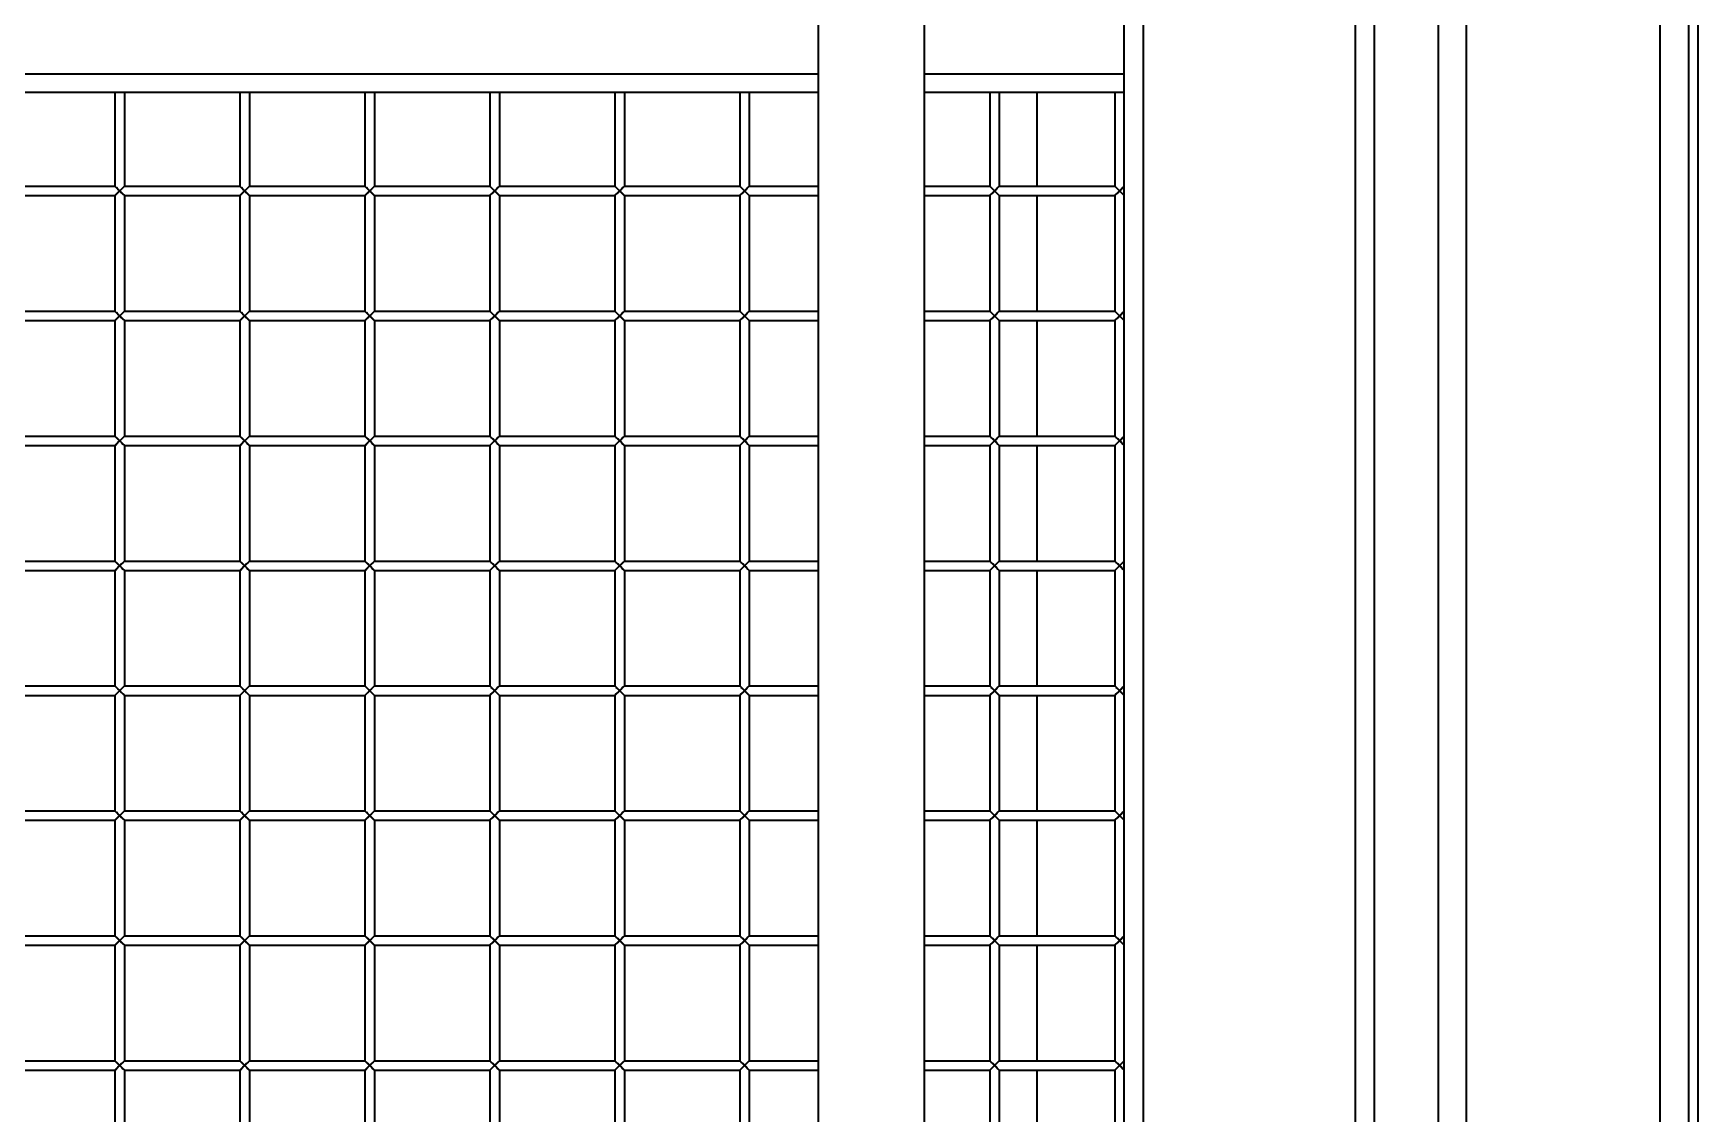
# Model space of a CAD drawing. Header units: millimetres. Extents: x 32496 to 166256, y 3504 to 23939.
# Drawn here: x 47267 to 47800, y 11710 to 12056 of the extents above; entities that cross this region are included whole.
import ezdxf

# ---------------------------------------------------------------- set-up
doc = ezdxf.new("R2010")
doc.units = ezdxf.units.MM
doc.layers.get('0').update_dxf_attribs({"lineweight": 35})

msp = doc.modelspace()

# ---------------------------------------------------------------- linework, layer by layer
at = {"linetype": 'Continuous'}
for p, q in [((47726.14, 10877.575), (47726.14, 13396.575)), ((47788.14, 10877.575), (47788.14, 13396.575)), ((47797.14, 13396.575), (47797.14, 10877.575)), ((47800.14, 13396.575), (47800.14, 10877.575)), ((47717.14, 10957.575), (47717.14, 13316.575)), ((47622.64, 13297.075), (47622.64, 10977.075)), ((47690.64, 10977.075), (47690.64, 13297.075)), ((47696.64, 13297.075), (47696.64, 10977.075)), ((47616.64, 12037.075), (47616.64, 12237.075)), ((47552.64, 12186.075), (47552.64, 11117.075)), ((47518.64, 12102.593), (47518.64, 11117.075)), ((46892.64, 12043.075), (47518.64, 12043.075)), ((47552.64, 12043.075), (47616.64, 12043.075)), ((47518.64, 12037.075), (46892.64, 12037.075)), ((47293.64, 12037.075), (47293.64, 12007.075)), ((47296.64, 12037.075), (47296.64, 12007.075)), ((47333.64, 12037.075), (47333.64, 12007.075)), ((47336.64, 12037.075), (47336.64, 12007.075)), ((47373.64, 12037.075), (47373.64, 12007.075)), ((47376.64, 12037.075), (47376.64, 12007.075)), ((47413.64, 12037.075), (47413.64, 12007.075)), ((47416.64, 12037.075), (47416.64, 12007.075)), ((47453.64, 12037.075), (47453.64, 12007.075)), ((47456.64, 12037.075), (47456.64, 12007.075)), ((47493.64, 12037.075), (47493.64, 12007.075)), ((47496.64, 12037.075), (47496.64, 12007.075)), ((47616.64, 12037.075), (47552.64, 12037.075)), ((47573.64, 12037.075), (47573.64, 12007.075)), ((47576.64, 12037.075), (47576.64, 12007.075)), ((47588.64, 12037.075), (47588.64, 12007.075)), ((47613.64, 12037.075), (47613.64, 12007.075)), ((47616.64, 11134.075), (47616.64, 12037.075)), ((47256.64, 12007.075), (47293.64, 12007.075)), ((47293.64, 12007.075), (47296.64, 12004.075)), ((47293.64, 12004.075), (47296.64, 12007.075)), ((47296.64, 12007.075), (47296.209, 12006.645)), ((47296.64, 12007.075), (47333.64, 12007.075)), ((47333.64, 12007.075), (47336.64, 12004.075)), ((47333.64, 12004.075), (47336.64, 12007.075)), ((47336.64, 12007.075), (47336.209, 12006.645)), ((47336.64, 12007.075), (47373.64, 12007.075)), ((47373.64, 12007.075), (47376.64, 12004.075)), ((47373.64, 12004.075), (47376.64, 12007.075)), ((47376.64, 12007.075), (47376.209, 12006.645)), ((47376.64, 12007.075), (47413.64, 12007.075)), ((47413.64, 12007.075), (47416.64, 12004.075)), ((47413.64, 12004.075), (47416.64, 12007.075)), ((47416.64, 12007.075), (47416.209, 12006.645)), ((47416.64, 12007.075), (47453.64, 12007.075)), ((47453.64, 12007.075), (47456.64, 12004.075)), ((47453.64, 12004.075), (47456.64, 12007.075)), ((47456.64, 12007.075), (47456.209, 12006.645)), ((47456.64, 12007.075), (47493.64, 12007.075)), ((47493.64, 12004.075), (47496.64, 12007.075)), ((47493.64, 12007.075), (47496.64, 12004.075)), ((47496.64, 12007.075), (47496.209, 12006.645)), ((47496.64, 12007.075), (47518.64, 12007.075)), ((47552.64, 12007.075), (47573.64, 12007.075)), ((47573.64, 12004.075), (47576.64, 12007.075)), ((47573.64, 12007.075), (47576.64, 12004.075)), ((47576.64, 12007.075), (47576.209, 12006.645)), ((47576.64, 12007.075), (47613.64, 12007.075)), ((47613.64, 12004.075), (47616.64, 12007.075)), ((47613.64, 12007.075), (47616.64, 12004.075)), ((47616.64, 12007.075), (47616.209, 12006.645)), ((47256.64, 12004.075), (47293.64, 12004.075)), ((47293.64, 12004.075), (47293.64, 11967.075)), ((47293.756, 12004.192), (47294.55, 12004.986)), ((47294.55, 12004.986), (47295.14, 12005.575)), ((47296.64, 12004.075), (47333.64, 12004.075)), ((47296.64, 12004.075), (47296.64, 11967.075)), ((47333.64, 12004.075), (47333.64, 11967.075)), ((47333.756, 12004.192), (47334.55, 12004.986)), ((47334.55, 12004.986), (47335.14, 12005.575)), ((47336.64, 12004.075), (47373.64, 12004.075)), ((47336.64, 12004.075), (47336.64, 11967.075)), ((47373.64, 12004.075), (47373.64, 11967.075)), ((47373.756, 12004.192), (47374.55, 12004.986)), ((47374.55, 12004.986), (47375.14, 12005.575)), ((47376.64, 12004.075), (47413.64, 12004.075)), ((47376.64, 12004.075), (47376.64, 11967.075)), ((47413.64, 12004.075), (47413.64, 11967.075)), ((47413.756, 12004.192), (47414.55, 12004.986)), ((47414.55, 12004.986), (47415.14, 12005.575)), ((47416.64, 12004.075), (47453.64, 12004.075)), ((47416.64, 12004.075), (47416.64, 11967.075)), ((47453.64, 12004.075), (47453.64, 11967.075)), ((47453.756, 12004.192), (47454.55, 12004.986)), ((47454.55, 12004.986), (47455.14, 12005.575)), ((47456.64, 12004.075), (47493.64, 12004.075)), ((47456.64, 12004.075), (47456.64, 11967.075)), ((47493.64, 12004.075), (47493.64, 11967.075)), ((47493.756, 12004.192), (47494.55, 12004.986)), ((47494.55, 12004.986), (47495.14, 12005.575)), ((47496.64, 12004.075), (47518.64, 12004.075)), ((47496.64, 12004.075), (47496.64, 11967.075)), ((47552.64, 12004.075), (47573.64, 12004.075)), ((47573.64, 12004.075), (47573.64, 11967.075)), ((47573.756, 12004.192), (47574.55, 12004.986)), ((47574.55, 12004.986), (47575.14, 12005.575)), ((47576.64, 12004.075), (47613.64, 12004.075)), ((47576.64, 12004.075), (47576.64, 11967.075)), ((47588.64, 12004.075), (47588.64, 11967.075)), ((47613.64, 12004.075), (47613.64, 11967.075)), ((47613.756, 12004.192), (47614.55, 12004.986)), ((47614.55, 12004.986), (47615.14, 12005.575)), ((47256.64, 11967.075), (47293.64, 11967.075)), ((47256.64, 11964.075), (47293.64, 11964.075)), ((47293.64, 11967.075), (47296.64, 11964.075)), ((47293.64, 11964.075), (47296.64, 11967.075)), ((47293.64, 11964.075), (47293.64, 11927.075)), ((47293.756, 11964.192), (47294.55, 11964.986)), ((47294.55, 11964.986), (47295.14, 11965.575)), ((47296.64, 11967.075), (47296.209, 11966.645)), ((47296.64, 11967.075), (47333.64, 11967.075)), ((47296.64, 11964.075), (47333.64, 11964.075)), ((47296.64, 11964.075), (47296.64, 11927.075)), ((47333.64, 11967.075), (47336.64, 11964.075)), ((47333.64, 11964.075), (47336.64, 11967.075)), ((47333.64, 11964.075), (47333.64, 11927.075)), ((47333.756, 11964.192), (47334.55, 11964.986)), ((47334.55, 11964.986), (47335.14, 11965.575)), ((47336.64, 11967.075), (47336.209, 11966.645)), ((47336.64, 11967.075), (47373.64, 11967.075)), ((47336.64, 11964.075), (47373.64, 11964.075)), ((47336.64, 11964.075), (47336.64, 11927.075)), ((47373.64, 11967.075), (47376.64, 11964.075)), ((47373.64, 11964.075), (47376.64, 11967.075)), ((47373.64, 11964.075), (47373.64, 11927.075)), ((47373.756, 11964.192), (47374.55, 11964.986)), ((47374.55, 11964.986), (47375.14, 11965.575)), ((47376.64, 11967.075), (47376.209, 11966.645)), ((47376.64, 11967.075), (47413.64, 11967.075)), ((47376.64, 11964.075), (47413.64, 11964.075)), ((47376.64, 11964.075), (47376.64, 11927.075)), ((47413.64, 11967.075), (47416.64, 11964.075)), ((47413.64, 11964.075), (47416.64, 11967.075)), ((47413.64, 11964.075), (47413.64, 11927.075)), ((47413.756, 11964.192), (47414.55, 11964.986)), ((47414.55, 11964.986), (47415.14, 11965.575)), ((47416.64, 11967.075), (47416.209, 11966.645)), ((47416.64, 11967.075), (47453.64, 11967.075)), ((47416.64, 11964.075), (47453.64, 11964.075)), ((47416.64, 11964.075), (47416.64, 11927.075)), ((47453.64, 11967.075), (47456.64, 11964.075)), ((47453.64, 11964.075), (47456.64, 11967.075)), ((47453.64, 11964.075), (47453.64, 11927.075)), ((47453.756, 11964.192), (47454.55, 11964.986)), ((47454.55, 11964.986), (47455.14, 11965.575)), ((47456.64, 11967.075), (47456.209, 11966.645)), ((47456.64, 11967.075), (47493.64, 11967.075)), ((47456.64, 11964.075), (47493.64, 11964.075)), ((47456.64, 11964.075), (47456.64, 11927.075)), ((47493.64, 11967.075), (47496.64, 11964.075)), ((47493.64, 11964.075), (47496.64, 11967.075)), ((47493.64, 11964.075), (47493.64, 11927.075)), ((47493.756, 11964.192), (47494.55, 11964.986)), ((47494.55, 11964.986), (47495.14, 11965.575)), ((47496.64, 11967.075), (47496.209, 11966.645)), ((47496.64, 11967.075), (47518.64, 11967.075)), ((47496.64, 11964.075), (47518.64, 11964.075)), ((47496.64, 11964.075), (47496.64, 11927.075)), ((47552.64, 11967.075), (47573.64, 11967.075)), ((47552.64, 11964.075), (47573.64, 11964.075)), ((47573.64, 11964.075), (47576.64, 11967.075)), ((47573.64, 11967.075), (47576.64, 11964.075)), ((47573.64, 11964.075), (47573.64, 11927.075)), ((47573.756, 11964.192), (47574.55, 11964.986)), ((47574.55, 11964.986), (47575.14, 11965.575)), ((47576.64, 11967.075), (47576.209, 11966.645)), ((47576.64, 11967.075), (47613.64, 11967.075)), ((47576.64, 11964.075), (47613.64, 11964.075)), ((47576.64, 11964.075), (47576.64, 11927.075)), ((47588.64, 11964.075), (47588.64, 11927.075)), ((47613.64, 11964.075), (47616.64, 11967.075)), ((47613.64, 11967.075), (47616.64, 11964.075)), ((47613.64, 11964.075), (47613.64, 11927.075)), ((47613.756, 11964.192), (47614.55, 11964.986)), ((47614.55, 11964.986), (47615.14, 11965.575)), ((47616.64, 11967.075), (47616.209, 11966.645)), ((47256.64, 11927.075), (47293.64, 11927.075)), ((47293.64, 11927.075), (47296.64, 11924.075)), ((47293.64, 11924.075), (47296.64, 11927.075)), ((47296.64, 11927.075), (47296.209, 11926.645)), ((47296.64, 11927.075), (47333.64, 11927.075)), ((47333.64, 11927.075), (47336.64, 11924.075)), ((47333.64, 11924.075), (47336.64, 11927.075)), ((47336.64, 11927.075), (47336.209, 11926.645)), ((47336.64, 11927.075), (47373.64, 11927.075)), ((47373.64, 11927.075), (47376.64, 11924.075)), ((47373.64, 11924.075), (47376.64, 11927.075)), ((47376.64, 11927.075), (47376.209, 11926.645)), ((47376.64, 11927.075), (47413.64, 11927.075)), ((47413.64, 11927.075), (47416.64, 11924.075)), ((47413.64, 11924.075), (47416.64, 11927.075)), ((47416.64, 11927.075), (47416.209, 11926.645)), ((47416.64, 11927.075), (47453.64, 11927.075)), ((47453.64, 11927.075), (47456.64, 11924.075)), ((47453.64, 11924.075), (47456.64, 11927.075)), ((47456.64, 11927.075), (47456.209, 11926.645)), ((47456.64, 11927.075), (47493.64, 11927.075)), ((47493.64, 11927.075), (47496.64, 11924.075)), ((47493.64, 11924.075), (47496.64, 11927.075)), ((47496.64, 11927.075), (47496.209, 11926.645)), ((47496.64, 11927.075), (47518.64, 11927.075)), ((47552.64, 11927.075), (47573.64, 11927.075)), ((47573.64, 11924.075), (47576.64, 11927.075)), ((47573.64, 11927.075), (47576.64, 11924.075)), ((47576.64, 11927.075), (47576.209, 11926.645)), ((47576.64, 11927.075), (47613.64, 11927.075)), ((47613.64, 11924.075), (47616.64, 11927.075)), ((47613.64, 11927.075), (47616.64, 11924.075)), ((47616.64, 11927.075), (47616.209, 11926.645)), ((47256.64, 11924.075), (47293.64, 11924.075)), ((47293.64, 11924.075), (47293.64, 11887.075)), ((47293.756, 11924.192), (47294.55, 11924.986)), ((47294.55, 11924.986), (47295.14, 11925.575)), ((47296.64, 11924.075), (47333.64, 11924.075)), ((47296.64, 11924.075), (47296.64, 11887.075)), ((47333.64, 11924.075), (47333.64, 11887.075)), ((47333.756, 11924.192), (47334.55, 11924.986)), ((47334.55, 11924.986), (47335.14, 11925.575)), ((47336.64, 11924.075), (47373.64, 11924.075)), ((47336.64, 11924.075), (47336.64, 11887.075)), ((47373.64, 11924.075), (47373.64, 11887.075)), ((47373.756, 11924.192), (47374.55, 11924.986)), ((47374.55, 11924.986), (47375.14, 11925.575)), ((47376.64, 11924.075), (47413.64, 11924.075)), ((47376.64, 11924.075), (47376.64, 11887.075)), ((47413.64, 11924.075), (47413.64, 11887.075)), ((47413.756, 11924.192), (47414.55, 11924.986)), ((47414.55, 11924.986), (47415.14, 11925.575)), ((47416.64, 11924.075), (47453.64, 11924.075)), ((47416.64, 11924.075), (47416.64, 11887.075)), ((47453.64, 11924.075), (47453.64, 11887.075)), ((47453.756, 11924.192), (47454.55, 11924.986)), ((47454.55, 11924.986), (47455.14, 11925.575)), ((47456.64, 11924.075), (47493.64, 11924.075)), ((47456.64, 11924.075), (47456.64, 11887.075)), ((47493.64, 11924.075), (47493.64, 11887.075)), ((47493.756, 11924.192), (47494.55, 11924.986)), ((47494.55, 11924.986), (47495.14, 11925.575)), ((47496.64, 11924.075), (47518.64, 11924.075)), ((47496.64, 11924.075), (47496.64, 11887.075)), ((47552.64, 11924.075), (47573.64, 11924.075)), ((47573.64, 11924.075), (47573.64, 11887.075)), ((47573.756, 11924.192), (47574.55, 11924.986)), ((47574.55, 11924.986), (47575.14, 11925.575)), ((47576.64, 11924.075), (47613.64, 11924.075)), ((47576.64, 11924.075), (47576.64, 11887.075)), ((47588.64, 11924.075), (47588.64, 11887.075)), ((47613.64, 11924.075), (47613.64, 11887.075)), ((47613.756, 11924.192), (47614.55, 11924.986)), ((47614.55, 11924.986), (47615.14, 11925.575)), ((47256.64, 11887.075), (47293.64, 11887.075)), ((47256.64, 11884.075), (47293.64, 11884.075)), ((47293.64, 11887.075), (47296.64, 11884.075)), ((47293.64, 11884.075), (47296.64, 11887.075)), ((47293.64, 11884.075), (47293.64, 11847.075)), ((47293.756, 11884.192), (47294.55, 11884.986)), ((47294.55, 11884.986), (47295.14, 11885.575)), ((47296.64, 11887.075), (47296.209, 11886.645)), ((47296.64, 11887.075), (47333.64, 11887.075)), ((47296.64, 11884.075), (47333.64, 11884.075)), ((47296.64, 11884.075), (47296.64, 11847.075)), ((47333.64, 11887.075), (47336.64, 11884.075)), ((47333.64, 11884.075), (47336.64, 11887.075)), ((47333.64, 11884.075), (47333.64, 11847.075)), ((47333.756, 11884.192), (47334.55, 11884.986)), ((47334.55, 11884.986), (47335.14, 11885.575)), ((47336.64, 11887.075), (47336.209, 11886.645)), ((47336.64, 11887.075), (47373.64, 11887.075)), ((47336.64, 11884.075), (47373.64, 11884.075)), ((47336.64, 11884.075), (47336.64, 11847.075)), ((47373.64, 11887.075), (47376.64, 11884.075)), ((47373.64, 11884.075), (47376.64, 11887.075)), ((47373.64, 11884.075), (47373.64, 11847.075)), ((47373.756, 11884.192), (47374.55, 11884.986)), ((47374.55, 11884.986), (47375.14, 11885.575)), ((47376.64, 11887.075), (47376.209, 11886.645)), ((47376.64, 11887.075), (47413.64, 11887.075)), ((47376.64, 11884.075), (47413.64, 11884.075)), ((47376.64, 11884.075), (47376.64, 11847.075)), ((47413.64, 11887.075), (47416.64, 11884.075)), ((47413.64, 11884.075), (47416.64, 11887.075)), ((47413.64, 11884.075), (47413.64, 11847.075)), ((47413.756, 11884.192), (47414.55, 11884.986)), ((47414.55, 11884.986), (47415.14, 11885.575)), ((47416.64, 11887.075), (47416.209, 11886.645)), ((47416.64, 11887.075), (47453.64, 11887.075)), ((47416.64, 11884.075), (47453.64, 11884.075)), ((47416.64, 11884.075), (47416.64, 11847.075)), ((47453.64, 11887.075), (47456.64, 11884.075)), ((47453.64, 11884.075), (47456.64, 11887.075)), ((47453.64, 11884.075), (47453.64, 11847.075)), ((47453.756, 11884.192), (47454.55, 11884.986)), ((47454.55, 11884.986), (47455.14, 11885.575)), ((47456.64, 11887.075), (47456.209, 11886.645)), ((47456.64, 11887.075), (47493.64, 11887.075)), ((47456.64, 11884.075), (47493.64, 11884.075)), ((47456.64, 11884.075), (47456.64, 11847.075)), ((47493.64, 11887.075), (47496.64, 11884.075)), ((47493.64, 11884.075), (47496.64, 11887.075)), ((47493.64, 11884.075), (47493.64, 11847.075)), ((47493.756, 11884.192), (47494.55, 11884.986)), ((47494.55, 11884.986), (47495.14, 11885.575)), ((47496.64, 11887.075), (47496.209, 11886.645)), ((47496.64, 11887.075), (47518.64, 11887.075)), ((47496.64, 11884.075), (47518.64, 11884.075)), ((47496.64, 11884.075), (47496.64, 11847.075)), ((47552.64, 11887.075), (47573.64, 11887.075)), ((47552.64, 11884.075), (47573.64, 11884.075)), ((47573.64, 11887.075), (47576.64, 11884.075)), ((47573.64, 11884.075), (47576.64, 11887.075)), ((47573.64, 11884.075), (47573.64, 11847.075)), ((47573.756, 11884.192), (47574.55, 11884.986)), ((47574.55, 11884.986), (47575.14, 11885.575)), ((47576.64, 11887.075), (47576.209, 11886.645)), ((47576.64, 11887.075), (47613.64, 11887.075)), ((47576.64, 11884.075), (47613.64, 11884.075)), ((47576.64, 11884.075), (47576.64, 11847.075)), ((47588.64, 11884.075), (47588.64, 11847.075)), ((47613.64, 11884.075), (47616.64, 11887.075)), ((47613.64, 11887.075), (47616.64, 11884.075)), ((47613.64, 11884.075), (47613.64, 11847.075)), ((47613.756, 11884.192), (47614.55, 11884.986)), ((47614.55, 11884.986), (47615.14, 11885.575)), ((47616.64, 11887.075), (47616.209, 11886.645)), ((47256.64, 11847.075), (47293.64, 11847.075)), ((47293.64, 11847.075), (47296.64, 11844.075)), ((47293.64, 11844.075), (47296.64, 11847.075)), ((47296.64, 11847.075), (47296.209, 11846.645)), ((47296.64, 11847.075), (47333.64, 11847.075)), ((47333.64, 11847.075), (47336.64, 11844.075)), ((47333.64, 11844.075), (47336.64, 11847.075)), ((47336.64, 11847.075), (47336.209, 11846.645)), ((47336.64, 11847.075), (47373.64, 11847.075)), ((47373.64, 11847.075), (47376.64, 11844.075)), ((47373.64, 11844.075), (47376.64, 11847.075)), ((47376.64, 11847.075), (47376.209, 11846.645)), ((47376.64, 11847.075), (47413.64, 11847.075)), ((47413.64, 11847.075), (47416.64, 11844.075)), ((47413.64, 11844.075), (47416.64, 11847.075)), ((47416.64, 11847.075), (47416.209, 11846.645)), ((47416.64, 11847.075), (47453.64, 11847.075)), ((47453.64, 11847.075), (47456.64, 11844.075)), ((47453.64, 11844.075), (47456.64, 11847.075)), ((47456.64, 11847.075), (47456.209, 11846.645)), ((47456.64, 11847.075), (47493.64, 11847.075)), ((47493.64, 11847.075), (47496.64, 11844.075)), ((47493.64, 11844.075), (47496.64, 11847.075)), ((47496.64, 11847.075), (47496.209, 11846.645)), ((47496.64, 11847.075), (47518.64, 11847.075)), ((47552.64, 11847.075), (47573.64, 11847.075)), ((47573.64, 11847.075), (47576.64, 11844.075)), ((47573.64, 11844.075), (47576.64, 11847.075)), ((47576.64, 11847.075), (47576.209, 11846.645)), ((47576.64, 11847.075), (47613.64, 11847.075)), ((47613.64, 11847.075), (47616.64, 11844.075)), ((47613.64, 11844.075), (47616.64, 11847.075)), ((47616.64, 11847.075), (47616.209, 11846.645)), ((47256.64, 11844.075), (47293.64, 11844.075)), ((47293.64, 11844.075), (47293.64, 11807.075)), ((47293.756, 11844.192), (47294.55, 11844.986)), ((47294.55, 11844.986), (47295.14, 11845.575)), ((47296.64, 11844.075), (47333.64, 11844.075)), ((47296.64, 11844.075), (47296.64, 11807.075)), ((47333.64, 11844.075), (47333.64, 11807.075)), ((47333.756, 11844.192), (47334.55, 11844.986)), ((47334.55, 11844.986), (47335.14, 11845.575)), ((47336.64, 11844.075), (47373.64, 11844.075)), ((47336.64, 11844.075), (47336.64, 11807.075)), ((47373.64, 11844.075), (47373.64, 11807.075)), ((47373.756, 11844.192), (47374.55, 11844.986)), ((47374.55, 11844.986), (47375.14, 11845.575)), ((47376.64, 11844.075), (47413.64, 11844.075)), ((47376.64, 11844.075), (47376.64, 11807.075)), ((47413.64, 11844.075), (47413.64, 11807.075)), ((47413.756, 11844.192), (47414.55, 11844.986)), ((47414.55, 11844.986), (47415.14, 11845.575)), ((47416.64, 11844.075), (47453.64, 11844.075)), ((47416.64, 11844.075), (47416.64, 11807.075)), ((47453.64, 11844.075), (47453.64, 11807.075)), ((47453.756, 11844.192), (47454.55, 11844.986)), ((47454.55, 11844.986), (47455.14, 11845.575)), ((47456.64, 11844.075), (47493.64, 11844.075)), ((47456.64, 11844.075), (47456.64, 11807.075)), ((47493.64, 11844.075), (47493.64, 11807.075)), ((47493.756, 11844.192), (47494.55, 11844.986)), ((47494.55, 11844.986), (47495.14, 11845.575)), ((47496.64, 11844.075), (47518.64, 11844.075)), ((47496.64, 11844.075), (47496.64, 11807.075)), ((47552.64, 11844.075), (47573.64, 11844.075)), ((47573.64, 11844.075), (47573.64, 11807.075)), ((47573.756, 11844.192), (47574.55, 11844.986)), ((47574.55, 11844.986), (47575.14, 11845.575)), ((47576.64, 11844.075), (47613.64, 11844.075)), ((47576.64, 11844.075), (47576.64, 11807.075)), ((47588.64, 11844.075), (47588.64, 11807.075)), ((47613.64, 11844.075), (47613.64, 11807.075)), ((47613.756, 11844.192), (47614.55, 11844.986)), ((47614.55, 11844.986), (47615.14, 11845.575)), ((47256.64, 11807.075), (47293.64, 11807.075)), ((47256.64, 11804.075), (47293.64, 11804.075)), ((47293.64, 11807.075), (47296.64, 11804.075)), ((47293.64, 11804.075), (47296.64, 11807.075)), ((47293.64, 11804.075), (47293.64, 11767.075)), ((47293.756, 11804.192), (47294.55, 11804.986)), ((47294.55, 11804.986), (47295.14, 11805.575)), ((47296.64, 11807.075), (47296.209, 11806.645)), ((47296.64, 11807.075), (47333.64, 11807.075)), ((47296.64, 11804.075), (47333.64, 11804.075)), ((47296.64, 11804.075), (47296.64, 11767.075)), ((47333.64, 11807.075), (47336.64, 11804.075)), ((47333.64, 11804.075), (47336.64, 11807.075)), ((47333.64, 11804.075), (47333.64, 11767.075)), ((47333.756, 11804.192), (47334.55, 11804.986)), ((47334.55, 11804.986), (47335.14, 11805.575)), ((47336.64, 11807.075), (47336.209, 11806.645)), ((47336.64, 11807.075), (47373.64, 11807.075)), ((47336.64, 11804.075), (47373.64, 11804.075)), ((47336.64, 11804.075), (47336.64, 11767.075)), ((47373.64, 11807.075), (47376.64, 11804.075)), ((47373.64, 11804.075), (47376.64, 11807.075)), ((47373.64, 11804.075), (47373.64, 11767.075)), ((47373.756, 11804.192), (47374.55, 11804.986)), ((47374.55, 11804.986), (47375.14, 11805.575)), ((47376.64, 11807.075), (47376.209, 11806.645)), ((47376.64, 11807.075), (47413.64, 11807.075)), ((47376.64, 11804.075), (47413.64, 11804.075)), ((47376.64, 11804.075), (47376.64, 11767.075)), ((47413.64, 11807.075), (47416.64, 11804.075)), ((47413.64, 11804.075), (47416.64, 11807.075)), ((47413.64, 11804.075), (47413.64, 11767.075)), ((47413.756, 11804.192), (47414.55, 11804.986)), ((47414.55, 11804.986), (47415.14, 11805.575)), ((47416.64, 11807.075), (47416.209, 11806.645)), ((47416.64, 11807.075), (47453.64, 11807.075)), ((47416.64, 11804.075), (47453.64, 11804.075)), ((47416.64, 11804.075), (47416.64, 11767.075)), ((47453.64, 11807.075), (47456.64, 11804.075)), ((47453.64, 11804.075), (47456.64, 11807.075)), ((47453.64, 11804.075), (47453.64, 11767.075)), ((47453.756, 11804.192), (47454.55, 11804.986)), ((47454.55, 11804.986), (47455.14, 11805.575)), ((47456.64, 11807.075), (47456.209, 11806.645)), ((47456.64, 11807.075), (47493.64, 11807.075)), ((47456.64, 11804.075), (47493.64, 11804.075)), ((47456.64, 11804.075), (47456.64, 11767.075)), ((47493.64, 11807.075), (47496.64, 11804.075)), ((47493.64, 11804.075), (47496.64, 11807.075)), ((47493.64, 11804.075), (47493.64, 11767.075)), ((47493.756, 11804.192), (47494.55, 11804.986)), ((47494.55, 11804.986), (47495.14, 11805.575)), ((47496.64, 11807.075), (47496.209, 11806.645)), ((47496.64, 11807.075), (47518.64, 11807.075)), ((47496.64, 11804.075), (47518.64, 11804.075)), ((47496.64, 11804.075), (47496.64, 11767.075)), ((47552.64, 11807.075), (47573.64, 11807.075)), ((47552.64, 11804.075), (47573.64, 11804.075)), ((47573.64, 11807.075), (47576.64, 11804.075)), ((47573.64, 11804.075), (47576.64, 11807.075)), ((47573.64, 11804.075), (47573.64, 11767.075)), ((47573.756, 11804.192), (47574.55, 11804.986)), ((47574.55, 11804.986), (47575.14, 11805.575)), ((47576.64, 11807.075), (47576.209, 11806.645)), ((47576.64, 11807.075), (47613.64, 11807.075)), ((47576.64, 11804.075), (47613.64, 11804.075)), ((47576.64, 11804.075), (47576.64, 11767.075)), ((47588.64, 11804.075), (47588.64, 11767.075)), ((47613.64, 11807.075), (47616.64, 11804.075)), ((47613.64, 11804.075), (47616.64, 11807.075)), ((47613.64, 11804.075), (47613.64, 11767.075)), ((47613.756, 11804.192), (47614.55, 11804.986)), ((47614.55, 11804.986), (47615.14, 11805.575)), ((47616.64, 11807.075), (47616.209, 11806.645)), ((47256.64, 11767.075), (47293.64, 11767.075)), ((47293.64, 11767.075), (47296.64, 11764.075)), ((47293.64, 11764.075), (47296.64, 11767.075)), ((47296.64, 11767.075), (47296.209, 11766.645)), ((47296.64, 11767.075), (47333.64, 11767.075)), ((47333.64, 11767.075), (47336.64, 11764.075)), ((47333.64, 11764.075), (47336.64, 11767.075)), ((47336.64, 11767.075), (47336.209, 11766.645)), ((47336.64, 11767.075), (47373.64, 11767.075)), ((47373.64, 11767.075), (47376.64, 11764.075)), ((47373.64, 11764.075), (47376.64, 11767.075)), ((47376.64, 11767.075), (47376.209, 11766.645)), ((47376.64, 11767.075), (47413.64, 11767.075)), ((47413.64, 11767.075), (47416.64, 11764.075)), ((47413.64, 11764.075), (47416.64, 11767.075)), ((47416.64, 11767.075), (47416.209, 11766.645)), ((47416.64, 11767.075), (47453.64, 11767.075)), ((47453.64, 11767.075), (47456.64, 11764.075)), ((47453.64, 11764.075), (47456.64, 11767.075)), ((47456.64, 11767.075), (47456.209, 11766.645)), ((47456.64, 11767.075), (47493.64, 11767.075)), ((47493.64, 11767.075), (47496.64, 11764.075)), ((47493.64, 11764.075), (47496.64, 11767.075)), ((47496.64, 11767.075), (47496.209, 11766.645)), ((47496.64, 11767.075), (47518.64, 11767.075)), ((47552.64, 11767.075), (47573.64, 11767.075)), ((47573.64, 11767.075), (47576.64, 11764.075)), ((47573.64, 11764.075), (47576.64, 11767.075)), ((47576.64, 11767.075), (47576.209, 11766.645)), ((47576.64, 11767.075), (47613.64, 11767.075)), ((47613.64, 11767.075), (47616.64, 11764.075)), ((47613.64, 11764.075), (47616.64, 11767.075)), ((47616.64, 11767.075), (47616.209, 11766.645)), ((47256.64, 11764.075), (47293.64, 11764.075)), ((47293.64, 11764.075), (47293.64, 11727.075)), ((47293.756, 11764.192), (47294.55, 11764.986)), ((47294.55, 11764.986), (47295.14, 11765.575)), ((47296.64, 11764.075), (47333.64, 11764.075)), ((47296.64, 11764.075), (47296.64, 11727.075)), ((47333.64, 11764.075), (47333.64, 11727.075)), ((47333.756, 11764.192), (47334.55, 11764.986)), ((47334.55, 11764.986), (47335.14, 11765.575)), ((47336.64, 11764.075), (47373.64, 11764.075)), ((47336.64, 11764.075), (47336.64, 11727.075)), ((47373.64, 11764.075), (47373.64, 11727.075)), ((47373.756, 11764.192), (47374.55, 11764.986)), ((47374.55, 11764.986), (47375.14, 11765.575)), ((47376.64, 11764.075), (47413.64, 11764.075)), ((47376.64, 11764.075), (47376.64, 11727.075)), ((47413.64, 11764.075), (47413.64, 11727.075)), ((47413.756, 11764.192), (47414.55, 11764.986)), ((47414.55, 11764.986), (47415.14, 11765.575)), ((47416.64, 11764.075), (47453.64, 11764.075)), ((47416.64, 11764.075), (47416.64, 11727.075)), ((47453.64, 11764.075), (47453.64, 11727.075)), ((47453.756, 11764.192), (47454.55, 11764.986)), ((47454.55, 11764.986), (47455.14, 11765.575)), ((47456.64, 11764.075), (47493.64, 11764.075)), ((47456.64, 11764.075), (47456.64, 11727.075)), ((47493.64, 11764.075), (47493.64, 11727.075)), ((47493.756, 11764.192), (47494.55, 11764.986)), ((47494.55, 11764.986), (47495.14, 11765.575)), ((47496.64, 11764.075), (47518.64, 11764.075)), ((47496.64, 11764.075), (47496.64, 11727.075)), ((47552.64, 11764.075), (47573.64, 11764.075)), ((47573.64, 11764.075), (47573.64, 11727.075)), ((47573.756, 11764.192), (47574.55, 11764.986)), ((47574.55, 11764.986), (47575.14, 11765.575)), ((47576.64, 11764.075), (47613.64, 11764.075)), ((47576.64, 11764.075), (47576.64, 11727.075)), ((47588.64, 11764.075), (47588.64, 11727.075)), ((47613.64, 11764.075), (47613.64, 11727.075)), ((47613.756, 11764.192), (47614.55, 11764.986)), ((47614.55, 11764.986), (47615.14, 11765.575)), ((47256.64, 11727.075), (47293.64, 11727.075)), ((47256.64, 11724.075), (47293.64, 11724.075)), ((47293.64, 11727.075), (47296.64, 11724.075)), ((47293.64, 11724.075), (47296.64, 11727.075)), ((47293.64, 11724.075), (47293.64, 11687.075)), ((47293.756, 11724.192), (47294.55, 11724.986)), ((47294.55, 11724.986), (47295.14, 11725.575)), ((47296.64, 11727.075), (47296.209, 11726.645)), ((47296.64, 11727.075), (47333.64, 11727.075)), ((47296.64, 11724.075), (47333.64, 11724.075)), ((47296.64, 11724.075), (47296.64, 11687.075)), ((47333.64, 11727.075), (47336.64, 11724.075)), ((47333.64, 11724.075), (47336.64, 11727.075)), ((47333.64, 11724.075), (47333.64, 11687.075)), ((47333.756, 11724.192), (47334.55, 11724.986)), ((47334.55, 11724.986), (47335.14, 11725.575)), ((47336.64, 11727.075), (47336.209, 11726.645)), ((47336.64, 11727.075), (47373.64, 11727.075)), ((47336.64, 11724.075), (47373.64, 11724.075)), ((47336.64, 11724.075), (47336.64, 11687.075)), ((47373.64, 11727.075), (47376.64, 11724.075)), ((47373.64, 11724.075), (47376.64, 11727.075)), ((47373.64, 11724.075), (47373.64, 11687.075)), ((47373.756, 11724.192), (47374.55, 11724.986)), ((47374.55, 11724.986), (47375.14, 11725.575)), ((47376.64, 11727.075), (47376.209, 11726.645)), ((47376.64, 11727.075), (47413.64, 11727.075)), ((47376.64, 11724.075), (47413.64, 11724.075)), ((47376.64, 11724.075), (47376.64, 11687.075)), ((47413.64, 11727.075), (47416.64, 11724.075)), ((47413.64, 11724.075), (47416.64, 11727.075)), ((47413.64, 11724.075), (47413.64, 11687.075)), ((47413.756, 11724.192), (47414.55, 11724.986)), ((47414.55, 11724.986), (47415.14, 11725.575)), ((47416.64, 11727.075), (47416.209, 11726.645)), ((47416.64, 11727.075), (47453.64, 11727.075)), ((47416.64, 11724.075), (47453.64, 11724.075)), ((47416.64, 11724.075), (47416.64, 11687.075)), ((47453.64, 11727.075), (47456.64, 11724.075)), ((47453.64, 11724.075), (47456.64, 11727.075)), ((47453.64, 11724.075), (47453.64, 11687.075)), ((47453.756, 11724.192), (47454.55, 11724.986)), ((47454.55, 11724.986), (47455.14, 11725.575)), ((47456.64, 11727.075), (47456.209, 11726.645)), ((47456.64, 11727.075), (47493.64, 11727.075)), ((47456.64, 11724.075), (47493.64, 11724.075)), ((47456.64, 11724.075), (47456.64, 11687.075)), ((47493.64, 11727.075), (47496.64, 11724.075)), ((47493.64, 11724.075), (47496.64, 11727.075)), ((47493.64, 11724.075), (47493.64, 11687.075)), ((47493.756, 11724.192), (47494.55, 11724.986)), ((47494.55, 11724.986), (47495.14, 11725.575)), ((47496.64, 11727.075), (47496.209, 11726.645)), ((47496.64, 11727.075), (47518.64, 11727.075)), ((47496.64, 11724.075), (47518.64, 11724.075)), ((47496.64, 11724.075), (47496.64, 11687.075)), ((47552.64, 11727.075), (47573.64, 11727.075)), ((47552.64, 11724.075), (47573.64, 11724.075)), ((47573.64, 11727.075), (47576.64, 11724.075)), ((47573.64, 11724.075), (47576.64, 11727.075)), ((47573.64, 11724.075), (47573.64, 11687.075)), ((47573.756, 11724.192), (47574.55, 11724.986)), ((47574.55, 11724.986), (47575.14, 11725.575)), ((47576.64, 11727.075), (47576.209, 11726.645)), ((47576.64, 11727.075), (47613.64, 11727.075)), ((47576.64, 11724.075), (47613.64, 11724.075)), ((47576.64, 11724.075), (47576.64, 11687.075)), ((47588.64, 11724.075), (47588.64, 11687.075)), ((47613.64, 11727.075), (47616.64, 11724.075)), ((47613.64, 11724.075), (47616.64, 11727.075)), ((47613.64, 11724.075), (47613.64, 11687.075)), ((47613.756, 11724.192), (47614.55, 11724.986)), ((47614.55, 11724.986), (47615.14, 11725.575)), ((47616.64, 11727.075), (47616.209, 11726.645))]:
    msp.add_line(p, q, dxfattribs=at)
for points in [[(47295.14, 12005.575), (47294.553, 12006.162), (47294.077, 12006.638)], [(47296.209, 12006.645), (47295.72, 12006.155), (47295.14, 12005.575)], [(47335.14, 12005.575), (47334.553, 12006.162), (47334.077, 12006.638)], [(47336.209, 12006.645), (47335.72, 12006.155), (47335.14, 12005.575)], [(47375.14, 12005.575), (47374.553, 12006.162), (47374.077, 12006.638)], [(47376.209, 12006.645), (47375.72, 12006.155), (47375.14, 12005.575)], [(47415.14, 12005.575), (47414.553, 12006.162), (47414.077, 12006.638)], [(47416.209, 12006.645), (47415.72, 12006.155), (47415.14, 12005.575)], [(47455.14, 12005.575), (47454.553, 12006.162), (47454.077, 12006.638)], [(47456.209, 12006.645), (47455.72, 12006.155), (47455.14, 12005.575)], [(47495.14, 12005.575), (47494.553, 12006.162), (47494.077, 12006.638)], [(47496.209, 12006.645), (47495.72, 12006.155), (47495.14, 12005.575)], [(47575.14, 12005.575), (47574.553, 12006.162), (47574.077, 12006.638)], [(47576.209, 12006.645), (47575.72, 12006.155), (47575.14, 12005.575)], [(47615.14, 12005.575), (47614.553, 12006.162), (47614.077, 12006.638)], [(47616.209, 12006.645), (47615.72, 12006.155), (47615.14, 12005.575)], [(47295.14, 12005.575), (47295.731, 12004.985), (47296.2, 12004.515), (47296.525, 12004.19)], [(47335.14, 12005.575), (47335.731, 12004.985), (47336.2, 12004.515), (47336.525, 12004.19)], [(47375.14, 12005.575), (47375.731, 12004.985), (47376.2, 12004.515), (47376.525, 12004.19)], [(47415.14, 12005.575), (47415.731, 12004.985), (47416.2, 12004.515), (47416.525, 12004.19)], [(47455.14, 12005.575), (47455.731, 12004.985), (47456.2, 12004.515), (47456.525, 12004.19)], [(47495.14, 12005.575), (47495.731, 12004.985), (47496.2, 12004.515), (47496.525, 12004.19)], [(47575.14, 12005.575), (47575.731, 12004.985), (47576.2, 12004.515), (47576.525, 12004.19)], [(47615.14, 12005.575), (47615.731, 12004.985), (47616.2, 12004.515), (47616.525, 12004.19)], [(47295.14, 11965.575), (47294.553, 11966.162), (47294.077, 11966.638)], [(47296.209, 11966.645), (47295.72, 11966.155), (47295.14, 11965.575)], [(47295.14, 11965.575), (47295.731, 11964.985), (47296.2, 11964.515), (47296.525, 11964.19)], [(47335.14, 11965.575), (47334.553, 11966.162), (47334.077, 11966.638)], [(47336.209, 11966.645), (47335.72, 11966.155), (47335.14, 11965.575)], [(47335.14, 11965.575), (47335.731, 11964.985), (47336.2, 11964.515), (47336.525, 11964.19)], [(47375.14, 11965.575), (47374.553, 11966.162), (47374.077, 11966.638)], [(47376.209, 11966.645), (47375.72, 11966.155), (47375.14, 11965.575)], [(47375.14, 11965.575), (47375.731, 11964.985), (47376.2, 11964.515), (47376.525, 11964.19)], [(47415.14, 11965.575), (47414.553, 11966.162), (47414.077, 11966.638)], [(47416.209, 11966.645), (47415.72, 11966.155), (47415.14, 11965.575)], [(47415.14, 11965.575), (47415.731, 11964.985), (47416.2, 11964.515), (47416.525, 11964.19)], [(47455.14, 11965.575), (47454.553, 11966.162), (47454.077, 11966.638)], [(47456.209, 11966.645), (47455.72, 11966.155), (47455.14, 11965.575)], [(47455.14, 11965.575), (47455.731, 11964.985), (47456.2, 11964.515), (47456.525, 11964.19)], [(47495.14, 11965.575), (47494.553, 11966.162), (47494.077, 11966.638)], [(47496.209, 11966.645), (47495.72, 11966.155), (47495.14, 11965.575)], [(47495.14, 11965.575), (47495.731, 11964.985), (47496.2, 11964.515), (47496.525, 11964.19)], [(47575.14, 11965.575), (47574.553, 11966.162), (47574.077, 11966.638)], [(47576.209, 11966.645), (47575.72, 11966.155), (47575.14, 11965.575)], [(47575.14, 11965.575), (47575.731, 11964.985), (47576.2, 11964.515), (47576.525, 11964.19)], [(47615.14, 11965.575), (47614.553, 11966.162), (47614.077, 11966.638)], [(47616.209, 11966.645), (47615.72, 11966.155), (47615.14, 11965.575)], [(47615.14, 11965.575), (47615.731, 11964.985), (47616.2, 11964.515), (47616.525, 11964.19)], [(47295.14, 11925.575), (47294.553, 11926.162), (47294.077, 11926.638)], [(47296.209, 11926.645), (47295.72, 11926.155), (47295.14, 11925.575)], [(47335.14, 11925.575), (47334.553, 11926.162), (47334.077, 11926.638)], [(47336.209, 11926.645), (47335.72, 11926.155), (47335.14, 11925.575)], [(47375.14, 11925.575), (47374.553, 11926.162), (47374.077, 11926.638)], [(47376.209, 11926.645), (47375.72, 11926.155), (47375.14, 11925.575)], [(47415.14, 11925.575), (47414.553, 11926.162), (47414.077, 11926.638)], [(47416.209, 11926.645), (47415.72, 11926.155), (47415.14, 11925.575)], [(47455.14, 11925.575), (47454.553, 11926.162), (47454.077, 11926.638)], [(47456.209, 11926.645), (47455.72, 11926.155), (47455.14, 11925.575)], [(47495.14, 11925.575), (47494.553, 11926.162), (47494.077, 11926.638)], [(47496.209, 11926.645), (47495.72, 11926.155), (47495.14, 11925.575)], [(47575.14, 11925.575), (47574.553, 11926.162), (47574.077, 11926.638)], [(47576.209, 11926.645), (47575.72, 11926.155), (47575.14, 11925.575)], [(47615.14, 11925.575), (47614.553, 11926.162), (47614.077, 11926.638)], [(47616.209, 11926.645), (47615.72, 11926.155), (47615.14, 11925.575)], [(47295.14, 11925.575), (47295.731, 11924.985), (47296.2, 11924.515), (47296.525, 11924.19)], [(47335.14, 11925.575), (47335.731, 11924.985), (47336.2, 11924.515), (47336.525, 11924.19)], [(47375.14, 11925.575), (47375.731, 11924.985), (47376.2, 11924.515), (47376.525, 11924.19)], [(47415.14, 11925.575), (47415.731, 11924.985), (47416.2, 11924.515), (47416.525, 11924.19)], [(47455.14, 11925.575), (47455.731, 11924.985), (47456.2, 11924.515), (47456.525, 11924.19)], [(47495.14, 11925.575), (47495.731, 11924.985), (47496.2, 11924.515), (47496.525, 11924.19)], [(47575.14, 11925.575), (47575.731, 11924.985), (47576.2, 11924.515), (47576.525, 11924.19)], [(47615.14, 11925.575), (47615.731, 11924.985), (47616.2, 11924.515), (47616.525, 11924.19)], [(47295.14, 11885.575), (47294.553, 11886.162), (47294.077, 11886.638)], [(47296.209, 11886.645), (47295.72, 11886.155), (47295.14, 11885.575)], [(47295.14, 11885.575), (47295.731, 11884.985), (47296.2, 11884.515), (47296.525, 11884.19)], [(47335.14, 11885.575), (47334.553, 11886.162), (47334.077, 11886.638)], [(47336.209, 11886.645), (47335.72, 11886.155), (47335.14, 11885.575)], [(47335.14, 11885.575), (47335.731, 11884.985), (47336.2, 11884.515), (47336.525, 11884.19)], [(47375.14, 11885.575), (47374.553, 11886.162), (47374.077, 11886.638)], [(47376.209, 11886.645), (47375.72, 11886.155), (47375.14, 11885.575)], [(47375.14, 11885.575), (47375.731, 11884.985), (47376.2, 11884.515), (47376.525, 11884.19)], [(47415.14, 11885.575), (47414.553, 11886.162), (47414.077, 11886.638)], [(47416.209, 11886.645), (47415.72, 11886.155), (47415.14, 11885.575)], [(47415.14, 11885.575), (47415.731, 11884.985), (47416.2, 11884.515), (47416.525, 11884.19)], [(47455.14, 11885.575), (47454.553, 11886.162), (47454.077, 11886.638)], [(47456.209, 11886.645), (47455.72, 11886.155), (47455.14, 11885.575)], [(47455.14, 11885.575), (47455.731, 11884.985), (47456.2, 11884.515), (47456.525, 11884.19)], [(47495.14, 11885.575), (47494.553, 11886.162), (47494.077, 11886.638)], [(47496.209, 11886.645), (47495.72, 11886.155), (47495.14, 11885.575)], [(47495.14, 11885.575), (47495.731, 11884.985), (47496.2, 11884.515), (47496.525, 11884.19)], [(47575.14, 11885.575), (47574.553, 11886.162), (47574.077, 11886.638)], [(47576.209, 11886.645), (47575.72, 11886.155), (47575.14, 11885.575)], [(47575.14, 11885.575), (47575.731, 11884.985), (47576.2, 11884.515), (47576.525, 11884.19)], [(47615.14, 11885.575), (47614.553, 11886.162), (47614.077, 11886.638)], [(47616.209, 11886.645), (47615.72, 11886.155), (47615.14, 11885.575)], [(47615.14, 11885.575), (47615.731, 11884.985), (47616.2, 11884.515), (47616.525, 11884.19)], [(47295.14, 11845.575), (47294.553, 11846.162), (47294.077, 11846.638)], [(47296.209, 11846.645), (47295.72, 11846.155), (47295.14, 11845.575)], [(47335.14, 11845.575), (47334.553, 11846.162), (47334.077, 11846.638)], [(47336.209, 11846.645), (47335.72, 11846.155), (47335.14, 11845.575)], [(47375.14, 11845.575), (47374.553, 11846.162), (47374.077, 11846.638)], [(47376.209, 11846.645), (47375.72, 11846.155), (47375.14, 11845.575)], [(47415.14, 11845.575), (47414.553, 11846.162), (47414.077, 11846.638)], [(47416.209, 11846.645), (47415.72, 11846.155), (47415.14, 11845.575)], [(47455.14, 11845.575), (47454.553, 11846.162), (47454.077, 11846.638)], [(47456.209, 11846.645), (47455.72, 11846.155), (47455.14, 11845.575)], [(47495.14, 11845.575), (47494.553, 11846.162), (47494.077, 11846.638)], [(47496.209, 11846.645), (47495.72, 11846.155), (47495.14, 11845.575)], [(47575.14, 11845.575), (47574.553, 11846.162), (47574.077, 11846.638)], [(47576.209, 11846.645), (47575.72, 11846.155), (47575.14, 11845.575)], [(47615.14, 11845.575), (47614.553, 11846.162), (47614.077, 11846.638)], [(47616.209, 11846.645), (47615.72, 11846.155), (47615.14, 11845.575)], [(47295.14, 11845.575), (47295.731, 11844.985), (47296.2, 11844.515), (47296.525, 11844.19)], [(47335.14, 11845.575), (47335.731, 11844.985), (47336.2, 11844.515), (47336.525, 11844.19)], [(47375.14, 11845.575), (47375.731, 11844.985), (47376.2, 11844.515), (47376.525, 11844.19)], [(47415.14, 11845.575), (47415.731, 11844.985), (47416.2, 11844.515), (47416.525, 11844.19)], [(47455.14, 11845.575), (47455.731, 11844.985), (47456.2, 11844.515), (47456.525, 11844.19)], [(47495.14, 11845.575), (47495.731, 11844.985), (47496.2, 11844.515), (47496.525, 11844.19)], [(47575.14, 11845.575), (47575.731, 11844.985), (47576.2, 11844.515), (47576.525, 11844.19)], [(47615.14, 11845.575), (47615.731, 11844.985), (47616.2, 11844.515), (47616.525, 11844.19)], [(47295.14, 11805.575), (47294.553, 11806.162), (47294.077, 11806.638)], [(47296.209, 11806.645), (47295.72, 11806.155), (47295.14, 11805.575)], [(47295.14, 11805.575), (47295.731, 11804.985), (47296.2, 11804.515), (47296.525, 11804.19)], [(47335.14, 11805.575), (47334.553, 11806.162), (47334.077, 11806.638)], [(47336.209, 11806.645), (47335.72, 11806.155), (47335.14, 11805.575)], [(47335.14, 11805.575), (47335.731, 11804.985), (47336.2, 11804.515), (47336.525, 11804.19)], [(47375.14, 11805.575), (47374.553, 11806.162), (47374.077, 11806.638)], [(47376.209, 11806.645), (47375.72, 11806.155), (47375.14, 11805.575)], [(47375.14, 11805.575), (47375.731, 11804.985), (47376.2, 11804.515), (47376.525, 11804.19)], [(47415.14, 11805.575), (47414.553, 11806.162), (47414.077, 11806.638)], [(47416.209, 11806.645), (47415.72, 11806.155), (47415.14, 11805.575)], [(47415.14, 11805.575), (47415.731, 11804.985), (47416.2, 11804.515), (47416.525, 11804.19)], [(47455.14, 11805.575), (47454.553, 11806.162), (47454.077, 11806.638)], [(47456.209, 11806.645), (47455.72, 11806.155), (47455.14, 11805.575)], [(47455.14, 11805.575), (47455.731, 11804.985), (47456.2, 11804.515), (47456.525, 11804.19)], [(47495.14, 11805.575), (47494.553, 11806.162), (47494.077, 11806.638)], [(47496.209, 11806.645), (47495.72, 11806.155), (47495.14, 11805.575)], [(47495.14, 11805.575), (47495.731, 11804.985), (47496.2, 11804.515), (47496.525, 11804.19)], [(47575.14, 11805.575), (47574.553, 11806.162), (47574.077, 11806.638)], [(47576.209, 11806.645), (47575.72, 11806.155), (47575.14, 11805.575)], [(47575.14, 11805.575), (47575.731, 11804.985), (47576.2, 11804.515), (47576.525, 11804.19)], [(47615.14, 11805.575), (47614.553, 11806.162), (47614.077, 11806.638)], [(47616.209, 11806.645), (47615.72, 11806.155), (47615.14, 11805.575)], [(47615.14, 11805.575), (47615.731, 11804.985), (47616.2, 11804.515), (47616.525, 11804.19)], [(47295.14, 11765.575), (47294.553, 11766.162), (47294.077, 11766.638)], [(47296.209, 11766.645), (47295.72, 11766.155), (47295.14, 11765.575)], [(47335.14, 11765.575), (47334.553, 11766.162), (47334.077, 11766.638)], [(47336.209, 11766.645), (47335.72, 11766.155), (47335.14, 11765.575)], [(47375.14, 11765.575), (47374.553, 11766.162), (47374.077, 11766.638)], [(47376.209, 11766.645), (47375.72, 11766.155), (47375.14, 11765.575)], [(47415.14, 11765.575), (47414.553, 11766.162), (47414.077, 11766.638)], [(47416.209, 11766.645), (47415.72, 11766.155), (47415.14, 11765.575)], [(47455.14, 11765.575), (47454.553, 11766.162), (47454.077, 11766.638)], [(47456.209, 11766.645), (47455.72, 11766.155), (47455.14, 11765.575)], [(47495.14, 11765.575), (47494.553, 11766.162), (47494.077, 11766.638)], [(47496.209, 11766.645), (47495.72, 11766.155), (47495.14, 11765.575)], [(47575.14, 11765.575), (47574.553, 11766.162), (47574.077, 11766.638)], [(47576.209, 11766.645), (47575.72, 11766.155), (47575.14, 11765.575)], [(47615.14, 11765.575), (47614.553, 11766.162), (47614.077, 11766.638)], [(47616.209, 11766.645), (47615.72, 11766.155), (47615.14, 11765.575)], [(47295.14, 11765.575), (47295.731, 11764.985), (47296.2, 11764.515), (47296.525, 11764.19)], [(47335.14, 11765.575), (47335.731, 11764.985), (47336.2, 11764.515), (47336.525, 11764.19)], [(47375.14, 11765.575), (47375.731, 11764.985), (47376.2, 11764.515), (47376.525, 11764.19)], [(47415.14, 11765.575), (47415.731, 11764.985), (47416.2, 11764.515), (47416.525, 11764.19)], [(47455.14, 11765.575), (47455.731, 11764.985), (47456.2, 11764.515), (47456.525, 11764.19)], [(47495.14, 11765.575), (47495.731, 11764.985), (47496.2, 11764.515), (47496.525, 11764.19)], [(47575.14, 11765.575), (47575.731, 11764.985), (47576.2, 11764.515), (47576.525, 11764.19)], [(47615.14, 11765.575), (47615.731, 11764.985), (47616.2, 11764.515), (47616.525, 11764.19)], [(47295.14, 11725.575), (47294.553, 11726.162), (47294.077, 11726.638)], [(47296.209, 11726.645), (47295.72, 11726.155), (47295.14, 11725.575)], [(47295.14, 11725.575), (47295.731, 11724.985), (47296.2, 11724.515), (47296.525, 11724.19)], [(47335.14, 11725.575), (47334.553, 11726.162), (47334.077, 11726.638)], [(47336.209, 11726.645), (47335.72, 11726.155), (47335.14, 11725.575)], [(47335.14, 11725.575), (47335.731, 11724.985), (47336.2, 11724.515), (47336.525, 11724.19)], [(47375.14, 11725.575), (47374.553, 11726.162), (47374.077, 11726.638)], [(47376.209, 11726.645), (47375.72, 11726.155), (47375.14, 11725.575)], [(47375.14, 11725.575), (47375.731, 11724.985), (47376.2, 11724.515), (47376.525, 11724.19)], [(47415.14, 11725.575), (47414.553, 11726.162), (47414.077, 11726.638)], [(47416.209, 11726.645), (47415.72, 11726.155), (47415.14, 11725.575)], [(47415.14, 11725.575), (47415.731, 11724.985), (47416.2, 11724.515), (47416.525, 11724.19)], [(47455.14, 11725.575), (47454.553, 11726.162), (47454.077, 11726.638)], [(47456.209, 11726.645), (47455.72, 11726.155), (47455.14, 11725.575)], [(47455.14, 11725.575), (47455.731, 11724.985), (47456.2, 11724.515), (47456.525, 11724.19)], [(47495.14, 11725.575), (47494.553, 11726.162), (47494.077, 11726.638)], [(47496.209, 11726.645), (47495.72, 11726.155), (47495.14, 11725.575)], [(47495.14, 11725.575), (47495.731, 11724.985), (47496.2, 11724.515), (47496.525, 11724.19)], [(47575.14, 11725.575), (47574.553, 11726.162), (47574.077, 11726.638)], [(47576.209, 11726.645), (47575.72, 11726.155), (47575.14, 11725.575)], [(47575.14, 11725.575), (47575.731, 11724.985), (47576.2, 11724.515), (47576.525, 11724.19)], [(47615.14, 11725.575), (47614.553, 11726.162), (47614.077, 11726.638)], [(47616.209, 11726.645), (47615.72, 11726.155), (47615.14, 11725.575)], [(47615.14, 11725.575), (47615.731, 11724.985), (47616.2, 11724.515), (47616.525, 11724.19)]]:
    msp.add_lwpolyline(points, dxfattribs=at)

doc.saveas('drawing.dxf')
